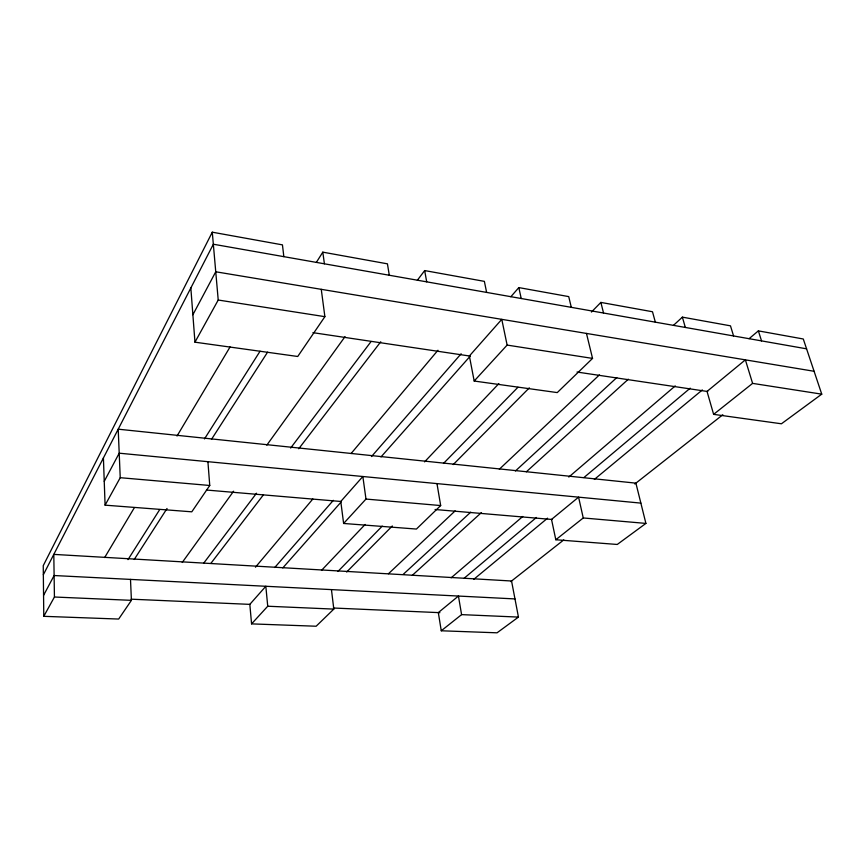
<?xml version="1.0" encoding="UTF-8"?>
<svg xmlns="http://www.w3.org/2000/svg" width="865" height="865" viewBox="0 0 865 865"><rect width="100%" height="100%" fill="white"/><g stroke="black" fill="none" stroke-linecap="round" stroke-linejoin="round"><path stroke-width="1.3" d="M283.839 256.656L282.444 244.871L212.282 232.188L43.25 565.656L43.78 616.323L118.667 619.048L131.415 600.342L130.496 579.399M43.347 574.728L213.341 244.222L806.58 348.833M43.564 595.358L54.117 575.528L514.978 598.926M104.243 481.329L119.208 453.195L640.868 503.116M192.884 314.752L215.742 271.783L814.095 371.28M43.78 616.323L54.43 597.012L53.803 554.389L511.55 581.01L518.449 617.091L497.051 632.812L441.258 630.78L438.328 612.604L458.439 596.05L461.586 614.626L441.258 630.78M207.914 461.683L209.752 485.481L191.792 511.821L105.087 505.16L120.235 477.696L118.202 429.181L635.905 483.146L645.906 523.412L617.253 544.463L555.817 539.749L551.524 519.422L578.577 497.159L583.248 517.962L555.817 539.749M321.261 289.332L324.883 316.666L297.733 356.488L194.96 342.183L218.218 300.025L212.282 232.188M104.643 557.568L134.28 507.809M177.011 436.046L230.079 346.93M127.998 559.633L159.744 509.528M204.486 438.923L260.041 351.233M316.331 262.409L322.818 252.158L387.433 263.836L389.293 275.254M134.248 559.46L167.031 508.49M211.471 439.388L267.577 352.163M182.234 562.466L233.604 491.212M266.798 445.172L345.038 336.636M203.729 563.137L256.527 493.223M290.651 448.048L371.063 341.556M417.363 280.249L424.672 270.572L484.368 281.363L486.627 292.413M210.974 563.245L263.468 494.769M298.739 448.762L380.762 341.762M255.467 567.202L312.816 499.019M351.06 453.563L437.96 350.26M274.756 567.505L333.339 500.327M371.496 456.558L461.142 353.753M510.837 296.749L518.827 287.591L568.727 296.608L571.3 307.345M251.574 623.881L249.823 604.365L265.825 586.275L267.739 606.235L251.574 623.881L316.136 626.228L333.814 609.101L331.446 589.606M282.769 567.927L340.821 502.338M381.011 456.925L470.311 356.034M343.621 523.466L365.982 499.062L362.846 476.507L340.778 501.473L343.621 523.466L416.422 529.056L440.674 505.56L436.976 483.6M474.182 381.032L507.128 345.081L501.776 319.347L469.381 355.98L474.182 381.032L557.255 392.591L592.547 358.413L586.47 333.425M321.477 570.413L365.127 524.45M424.564 461.867L498.856 383.628M337.966 571.43L382.254 526.115M443.496 463.435L517.94 387.261M591.433 312.049L600.861 302.415L652.491 311.746L655.346 322.169M346.66 572.014L392.332 525.974M453.217 464.581L529.326 387.844M388.45 573.755L455.174 510.858M499.332 469.23L599.413 374.891M403.133 574.436L470.711 512.177M515.432 470.971L616.799 377.572M673.446 325.381L682.388 317.141L730.482 325.835L733.574 335.966M412.356 575.279L481.351 512.642M526.353 471.793L628.336 379.194M451.13 577.831L522.763 516.481M568.813 477.048L675.251 385.909M464.159 578.231L536.419 517.475M583.907 477.556L690.238 388.158M749.079 338.691L758.367 330.873L803.282 338.993L821.75 394.159L781.43 423.785L713.625 414.357L707.029 391.423L745.381 359.851L752.604 383.379L821.75 394.159M473.847 579.269L547.588 518.167M594.331 479.437L702.337 389.942M713.625 414.357L752.604 383.379M510.772 581.626L563.785 539.901M634.813 484L722.816 414.746M131.188 599.185L249.812 604.365M333.393 608.019L439.896 612.669M54.43 597.012L131.415 600.342M267.739 606.235L333.814 609.101M461.586 614.626L518.449 617.091M206.454 490.033L340.94 501.484M435.073 509.507L552.075 519.476M120.235 477.696L209.752 485.481M365.982 499.062L440.674 505.56M583.248 517.962L645.906 523.412M312.925 332.657L470.311 356.121M577.02 372.036L707.732 391.521M218.218 300.025L324.883 316.666M507.128 345.081L592.547 358.413M758.367 330.873L761.535 340.897M682.388 317.141L685.329 327.457M600.861 302.415L603.543 313.033M518.827 287.591L521.217 298.512M424.672 270.572L426.694 281.849M322.818 252.158L324.397 263.803M190.841 287.959L194.96 342.183M103.411 457.942L105.087 505.16"/></g></svg>
